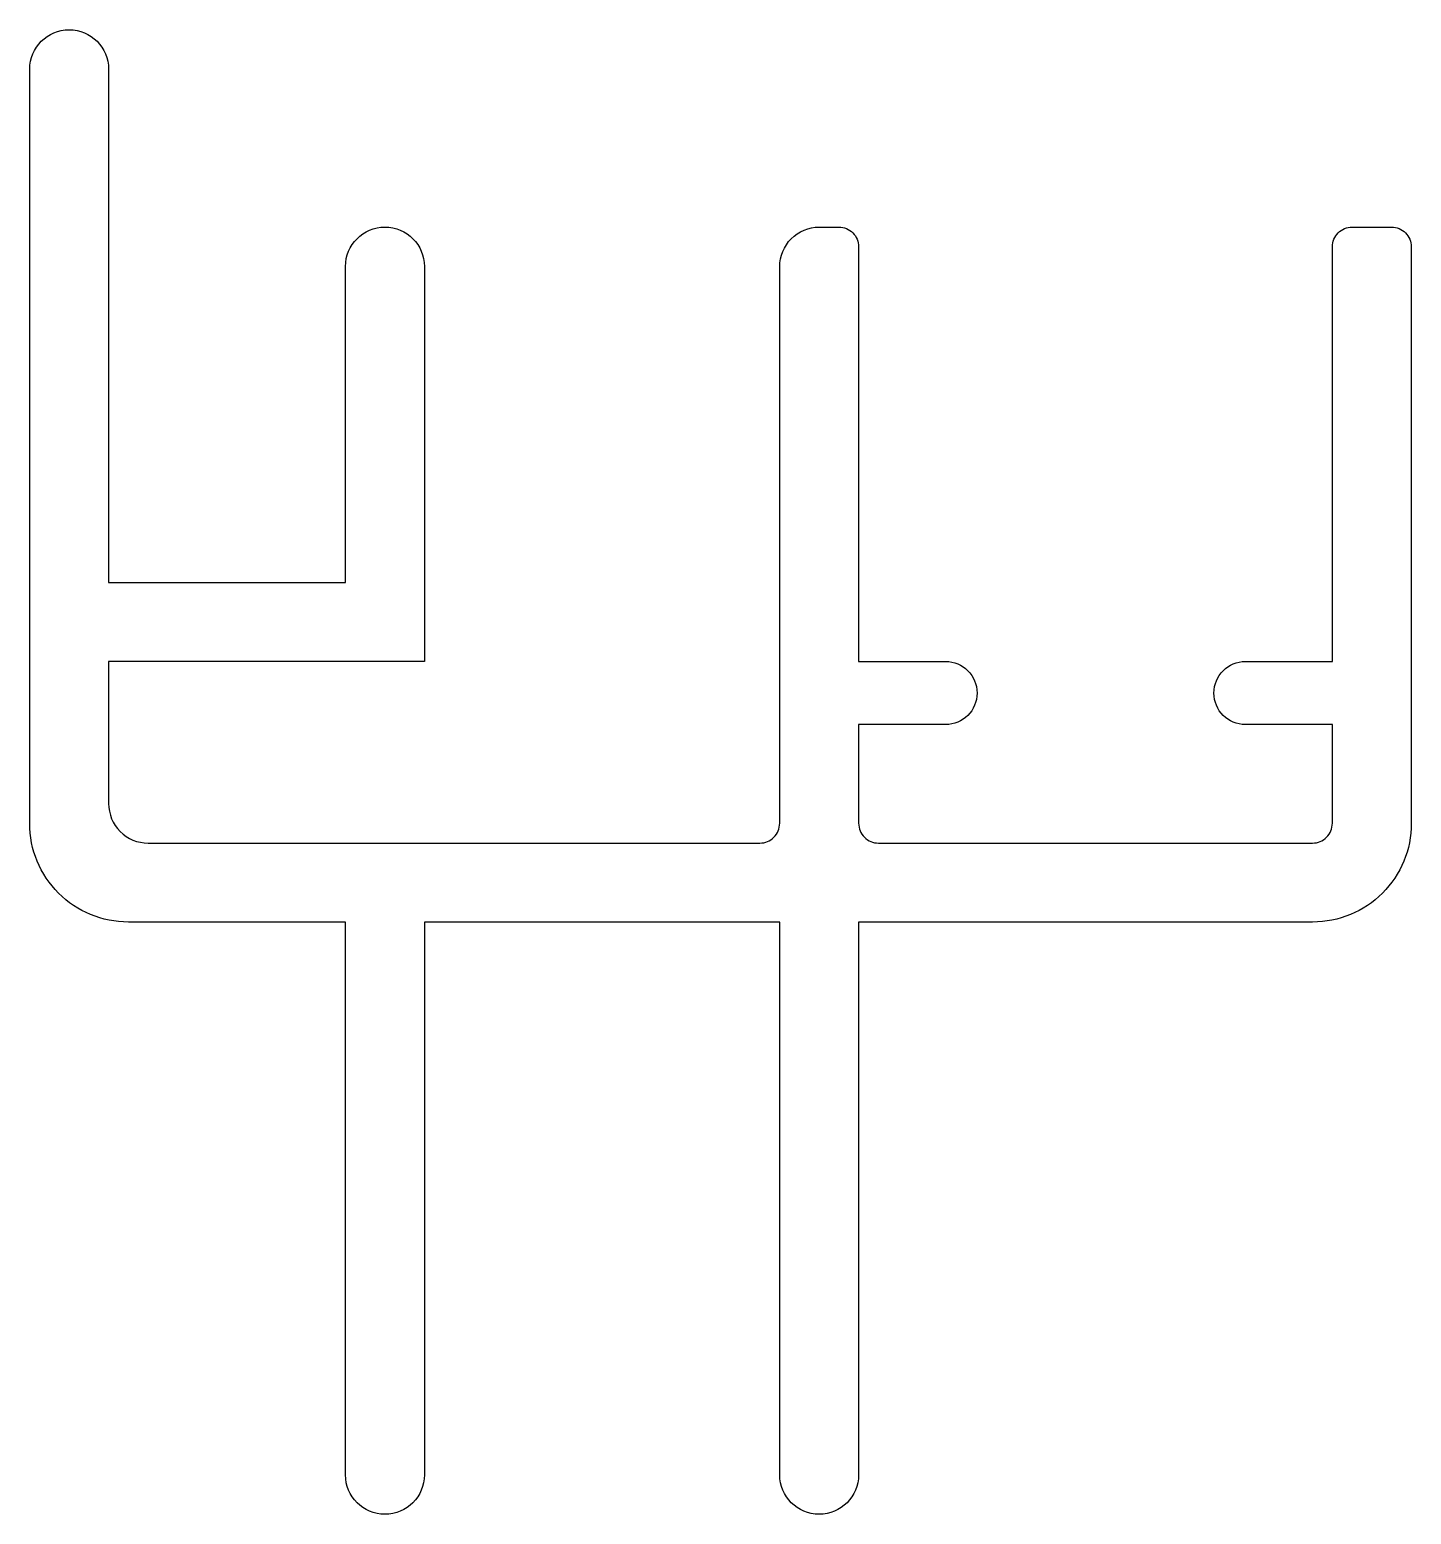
# Model space of a CAD drawing. Extents: x 1416.6 to 1451.6, y -24.7 to 12.9.
import ezdxf

# ---------------------------------------------------------------- set-up
doc = ezdxf.new("R2010")
doc.units = 0
doc.header["$LTSCALE"] = 15
doc.layers.get('0').update_dxf_attribs({"linetype": 'CONTINUOUS'})

msp = doc.modelspace()

# ---------------------------------------------------------------- linework, layer by layer
at = {"linetype": 'BYBLOCK'}
msp.add_lwpolyline([(1418.628, -3.128), (1418.628, -6.728, 0.414214), (1419.628, -7.728), (1435.128, -7.728, 0.414214), (1435.628, -7.228), (1435.628, 6.872, -0.414214), (1436.628, 7.872), (1437.128, 7.872, -0.414214), (1437.628, 7.372), (1437.628, -3.128), (1439.828, -3.128, -1), (1439.828, -4.728), (1437.628, -4.728), (1437.628, -7.228, 0.414214), (1438.128, -7.728), (1449.128, -7.728, 0.414214), (1449.628, -7.228), (1449.628, -4.728), (1447.428, -4.728, -1), (1447.428, -3.128), (1449.628, -3.128), (1449.628, 7.372, -0.414214), (1450.128, 7.872), (1451.128, 7.872, -0.414214), (1451.628, 7.372), (1451.628, -7.228, -0.414214), (1449.128, -9.728), (1437.628, -9.728), (1437.628, -23.728, -1), (1435.628, -23.728), (1435.628, -9.728), (1426.628, -9.728), (1426.628, -23.728, -1), (1424.628, -23.728), (1424.628, -9.728), (1419.128, -9.728, -0.414214), (1416.628, -7.228), (1416.628, 11.872, -1), (1418.628, 11.872), (1418.628, -1.128), (1424.628, -1.128), (1424.628, 6.872, -1), (1426.628, 6.872), (1426.628, -3.128)], format="xyb", close=True, dxfattribs=at)

doc.saveas('drawing.dxf')
